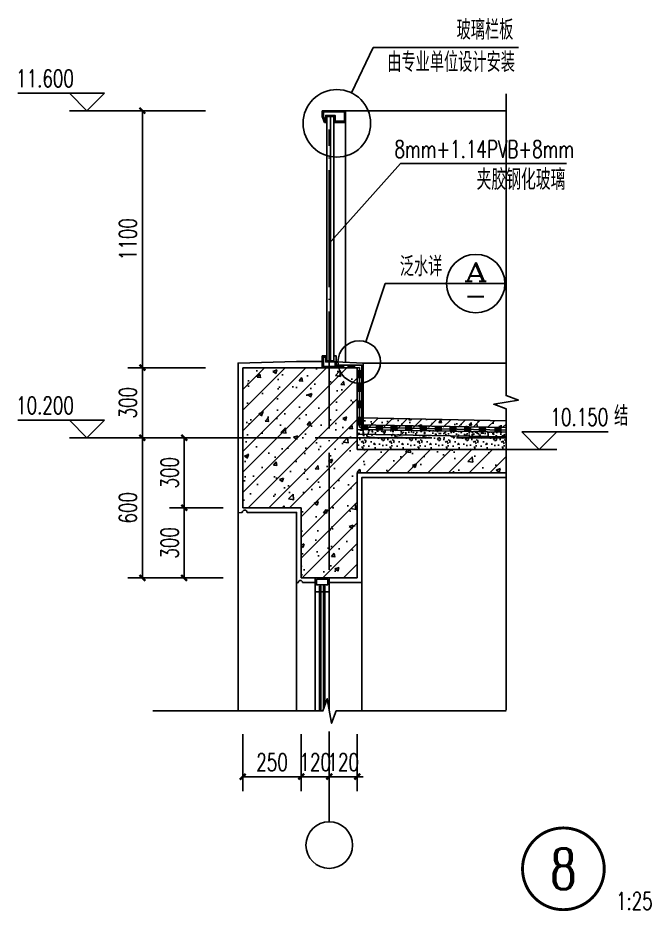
# Model space of a CAD drawing. Extents: x 79570 to 678837, y -1139230 to -612789.
# Drawn here: x 665416 to 668127, y -806195 to -802371 of the extents above; entities that cross this region are included whole.
import ezdxf
from ezdxf.enums import TextEntityAlignment as Align

# ---------------------------------------------------------------- set-up
doc = ezdxf.new("R2010")
doc.units = 0
doc.header["$LTSCALE"] = 1000
doc.header["$MEASUREMENT"] = 0
doc.linetypes.add('DOTE', pattern=[2.42, 2, -0.2, 0.02, -0.2])
for name, color, linetype in [('4', 4, 'Continuous'), ('A-DETL-OVLK-GRAY', 157, 'Continuous'), ('A-DETL-OVLK-THIN', 153, 'Continuous'), ('A-DETL-WIND', 134, 'Continuous'), ('A-DETL-WIND-SUPT', 4, 'Continuous'), ('A-剖-0.10mm.......SECT-L01', 156, 'Continuous'), ('A-剖-0.20mm.......SECT-L04', 42, 'Continuous'), ('A-剖-填充.........SECT-PATT', 156, 'Continuous'), ('A-立-线.18........ELEV-L.18', 153, 'Continuous'), ('A-通-结构剖线.....COMM-STRU-SECT', 20, 'Continuous'), ('A-通-轴线.........COMM-GRID', 27, 'DOTE'), ('A-通-门窗剖线.....COMM-GLAZ-SECT', 150, 'Continuous'), ('AXIS', 3, 'Continuous'), ('AXIS_TEXT', 7, 'Continuous'), ('DIM_ELEV', 3, 'Continuous'), ('DIM_IDEN', 210, 'Continuous'), ('DIM_SYMB', 3, 'Continuous'), ('PUB_DIM', 3, 'Continuous'), ('PUB_TEXT', 7, 'Continuous'), ('保温层', 146, 'Continuous'), ('防水层', 6, 'Continuous')]:
    doc.layers.add(name, color=color, linetype=linetype)
doc.styles.add('_ANNOTATION', font='simplex.shx', dxfattribs={"bigfont": 'gbcbig.shx'})
doc.styles.add('_TCH_DIM', font='SIMPLEX', dxfattribs={"bigfont": 'GBCBIG'})
doc.styles.add('_TCH_DIM_T3', font='SIMPLEX', dxfattribs={"width": 0.705882, "bigfont": 'GBCBIG'})
doc.styles.add('_TCH_LABEL', font='COMPLEX', dxfattribs={"bigfont": 'GBCBIG'})
doc.styles.add('COMPLEX', font='COMPLEX')
doc.dimstyles.new('_TCH_ARCH&&25', dxfattribs={"dimtxt": 74.375, "dimasz": 25, "dimexe": 62.5, "dimexo": 75, "dimgap": 25, "dimtad": 1, "dimdec": 0, "dimzin": 0, "dimdsep": 46, "dimtxsty": '_TCH_DIM_T3', "dimblk": 'ARCHTICK', "dimcen": 0.09, "dimclrt": 7, "dimazin": 2, "dimtfac": 1, "dimtdec": 0, "dimtix": 1, "dimtmove": 2, "dimatfit": 3, "dimfxl": 1, "dimtolj": 1, "dimtzin": 0, "dimarcsym": 0})

# ---------------------------------------------------------------- blocks, each defined once
blk = doc.blocks.new('A$C7B8302AA')
at = {"layer": 'A-通-门窗剖线.....COMM-GLAZ-SECT'}
for points in [[(-5.8, -58.3), (-5.8, 0), (-64.2, 0), (-64.2, -58.3), (-46.1, -58.3), (-46.1, -35), (-40.3, -35), (-40.3, -58.3), (-29.8, -58.3), (-29.8, -35), (-23.9, -35), (-23.9, -58.3)], [(-11.7, -29.2), (-11.7, -5.8), (-58.3, -5.8), (-58.3, -29.2), (-49, -29.2), (-49, -29.2), (-34.4, -29.2), (-34.4, -29.2), (-33.8, -29.2), (-33.8, -29.2), (-15.2, -29.2), (-15.2, -29.2)]]:
    blk.add_lwpolyline(points, close=True, dxfattribs=at)
blk = doc.blocks.new('_AXISO')
blk.add_circle((0, 0), 0.5)
at = {"layer": 'AXIS_TEXT', "style": 'COMPLEX', "width": 1.041667}
blk.add_attdef('A', text='', height=0.56, dxfattribs=at).set_placement((-0.25, -0.28), (0.25, -0.28), align=Align.FIT)
blk = doc.blocks.new('$LinePat$防水层1')
at = {"color": 0}
blk.add_solid([(150, 0), (450, 0), (150, -100), (450, -100)], dxfattribs=at)
at = {"layer": 'Defpoints'}
for p in [(0, 0), (600, 0)]:
    blk.add_point(p, dxfattribs=at)
blk = doc.blocks.new('_ArchTick')
at = {"color": 0, "linetype": 'ByBlock', "const_width": 0.4}
blk.add_lwpolyline([(-0.5, -0.5), (0.5, 0.5)], dxfattribs=at)
blk = doc.blocks.new('*D3620')
at = {"layer": 'Defpoints', "color": 0, "transparency": 16777216}
for p in [(619719.6, -849737.6), (619969.6, -849737.6), (619969.6, -849995)]:
    blk.add_point(p, dxfattribs=at)
at = {"layer": 'PUB_DIM', "color": 0, "lineweight": -2, "transparency": 16777216}
for p, q in [((619719.6, -849812.6), (619719.6, -850057.5)), ((619969.6, -849812.6), (619969.6, -850057.5)), ((619719.6, -849995), (619969.6, -849995))]:
    blk.add_line(p, q, dxfattribs=at)
at = {"layer": 'PUB_DIM', "color": 0, "lineweight": -2, "transparency": 16777216, "xscale": 25, "yscale": 25, "zscale": 25, "rotation": 180}
blk.add_blockref('_ArchTick', (619719.6, -849995), dxfattribs=at)
at = {"layer": 'PUB_DIM', "color": 0, "lineweight": -2, "transparency": 16777216, "xscale": 25, "yscale": 25, "zscale": 25}
blk.add_blockref('_ArchTick', (619969.6, -849995), dxfattribs=at)
at = {"layer": 'PUB_DIM', "color": 7, "transparency": 16777216, "insert": (619844.6, -849932.8), "char_height": 74.38, "attachment_point": 5, "style": '_TCH_DIM_T3'}
blk.add_mtext('\\A1;250', dxfattribs=at)
blk = doc.blocks.new('*D3621')
at = {"layer": 'Defpoints', "color": 0, "transparency": 16777216}
for p in [(619969.6, -849737.6), (620089.6, -849737.6), (620089.6, -849995)]:
    blk.add_point(p, dxfattribs=at)
at = {"layer": 'PUB_DIM', "color": 0, "lineweight": -2, "transparency": 16777216}
for p, q in [((619969.6, -849812.6), (619969.6, -850057.5)), ((620089.6, -849812.6), (620089.6, -850057.5)), ((619969.6, -849995), (619944.6, -849995)), ((619969.6, -849995), (620089.6, -849995)), ((620089.6, -849995), (620114.6, -849995))]:
    blk.add_line(p, q, dxfattribs=at)
at = {"layer": 'PUB_DIM', "color": 0, "lineweight": -2, "transparency": 16777216, "xscale": 25, "yscale": 25, "zscale": 25}
blk.add_blockref('_ArchTick', (619969.6, -849995), dxfattribs=at)
at = {"layer": 'PUB_DIM', "color": 0, "lineweight": -2, "transparency": 16777216, "xscale": 25, "yscale": 25, "zscale": 25, "rotation": 180}
blk.add_blockref('_ArchTick', (620089.6, -849995), dxfattribs=at)
at = {"layer": 'PUB_DIM', "color": 7, "transparency": 16777216, "insert": (620029.6, -849932.8), "char_height": 74.38, "attachment_point": 5, "style": '_TCH_DIM_T3'}
blk.add_mtext('\\A1;120', dxfattribs=at)
blk = doc.blocks.new('*D3622')
at = {"layer": 'Defpoints', "color": 0, "transparency": 16777216}
for p in [(620089.6, -849737.6), (620209.6, -849737.6), (620209.6, -849995)]:
    blk.add_point(p, dxfattribs=at)
at = {"layer": 'PUB_DIM', "color": 0, "lineweight": -2, "transparency": 16777216}
for p, q in [((620089.6, -849812.6), (620089.6, -850057.5)), ((620209.6, -849812.6), (620209.6, -850057.5)), ((620089.6, -849995), (620064.6, -849995)), ((620089.6, -849995), (620209.6, -849995)), ((620209.6, -849995), (620234.6, -849995))]:
    blk.add_line(p, q, dxfattribs=at)
at = {"layer": 'PUB_DIM', "color": 0, "lineweight": -2, "transparency": 16777216, "xscale": 25, "yscale": 25, "zscale": 25}
blk.add_blockref('_ArchTick', (620089.6, -849995), dxfattribs=at)
at = {"layer": 'PUB_DIM', "color": 0, "lineweight": -2, "transparency": 16777216, "xscale": 25, "yscale": 25, "zscale": 25, "rotation": 180}
blk.add_blockref('_ArchTick', (620209.6, -849995), dxfattribs=at)
at = {"layer": 'PUB_DIM', "color": 7, "transparency": 16777216, "insert": (620149.6, -849932.8), "char_height": 74.38, "attachment_point": 5, "style": '_TCH_DIM_T3'}
blk.add_mtext('\\A1;120', dxfattribs=at)
blk = doc.blocks.new('*D3623')
at = {"layer": 'Defpoints', "color": 0, "transparency": 16777216}
for p in [(619468.5, -848544), (619710.1, -848544), (619710.1, -848844)]:
    blk.add_point(p, dxfattribs=at)
at = {"layer": 'PUB_DIM', "color": 0, "lineweight": -2, "transparency": 16777216}
for p, q in [((619635.1, -848544), (619406, -848544)), ((619468.5, -848844), (619468.5, -848544)), ((619635.1, -848844), (619406, -848844))]:
    blk.add_line(p, q, dxfattribs=at)
at = {"layer": 'PUB_DIM', "color": 0, "lineweight": -2, "transparency": 16777216, "xscale": 25, "yscale": 25, "zscale": 25}
for p, rotation in [((619468.5, -848544), 90), ((619468.5, -848844), 270)]:
    blk.add_blockref('_ArchTick', p, dxfattribs=dict(at, rotation=rotation))
at = {"layer": 'PUB_DIM', "color": 7, "transparency": 16777216, "insert": (619406.3, -848694), "char_height": 74.38, "attachment_point": 5, "rotation": 90, "style": '_TCH_DIM_T3'}
blk.add_mtext('\\A1;300', dxfattribs=at)
blk = doc.blocks.new('*D3624')
at = {"layer": 'Defpoints', "color": 0, "transparency": 16777216}
for p in [(619468.5, -848844), (619710.1, -848844), (619710.1, -849144)]:
    blk.add_point(p, dxfattribs=at)
at = {"layer": 'PUB_DIM', "color": 0, "lineweight": -2, "transparency": 16777216}
for p, q in [((619635.1, -848844), (619406, -848844)), ((619468.5, -849144), (619468.5, -848844)), ((619635.1, -849144), (619406, -849144))]:
    blk.add_line(p, q, dxfattribs=at)
at = {"layer": 'PUB_DIM', "color": 0, "lineweight": -2, "transparency": 16777216, "xscale": 25, "yscale": 25, "zscale": 25}
for p, rotation in [((619468.5, -848844), 90), ((619468.5, -849144), 270)]:
    blk.add_blockref('_ArchTick', p, dxfattribs=dict(at, rotation=rotation))
at = {"layer": 'PUB_DIM', "color": 7, "transparency": 16777216, "insert": (619406.3, -848994), "char_height": 74.38, "attachment_point": 5, "rotation": 90, "style": '_TCH_DIM_T3'}
blk.add_mtext('\\A1;300', dxfattribs=at)
blk = doc.blocks.new('*D3625')
at = {"layer": 'Defpoints', "color": 0, "transparency": 16777216}
for p in [(619289.6, -848544), (619635.1, -848544), (619635.1, -849144)]:
    blk.add_point(p, dxfattribs=at)
at = {"layer": 'PUB_DIM', "color": 0, "lineweight": -2, "transparency": 16777216}
for p, q in [((619560.1, -848544), (619227.1, -848544)), ((619289.6, -849144), (619289.6, -848544)), ((619560.1, -849144), (619227.1, -849144))]:
    blk.add_line(p, q, dxfattribs=at)
at = {"layer": 'PUB_DIM', "color": 0, "lineweight": -2, "transparency": 16777216, "xscale": 25, "yscale": 25, "zscale": 25}
for p, rotation in [((619289.6, -848544), 90), ((619289.6, -849144), 270)]:
    blk.add_blockref('_ArchTick', p, dxfattribs=dict(at, rotation=rotation))
at = {"layer": 'PUB_DIM', "color": 7, "transparency": 16777216, "insert": (619227.4, -848844), "char_height": 74.38, "attachment_point": 5, "rotation": 90, "style": '_TCH_DIM_T3'}
blk.add_mtext('\\A1;600', dxfattribs=at)
blk = doc.blocks.new('*D3626')
at = {"layer": 'Defpoints', "color": 0, "transparency": 16777216}
for p in [(619289.6, -848244), (619635.1, -848244), (619635.1, -848544)]:
    blk.add_point(p, dxfattribs=at)
at = {"layer": 'PUB_DIM', "color": 0, "lineweight": -2, "transparency": 16777216}
for p, q in [((619560.1, -848244), (619227.1, -848244)), ((619289.6, -848544), (619289.6, -848244)), ((619560.1, -848544), (619227.1, -848544))]:
    blk.add_line(p, q, dxfattribs=at)
at = {"layer": 'PUB_DIM', "color": 0, "lineweight": -2, "transparency": 16777216, "xscale": 25, "yscale": 25, "zscale": 25}
for p, rotation in [((619289.6, -848244), 90), ((619289.6, -848544), 270)]:
    blk.add_blockref('_ArchTick', p, dxfattribs=dict(at, rotation=rotation))
at = {"layer": 'PUB_DIM', "color": 7, "transparency": 16777216, "insert": (619227.4, -848394), "char_height": 74.38, "attachment_point": 5, "rotation": 90, "style": '_TCH_DIM_T3'}
blk.add_mtext('\\A1;300', dxfattribs=at)
blk = doc.blocks.new('*D3627')
at = {"layer": 'Defpoints', "color": 0, "transparency": 16777216}
for p in [(619289.6, -847144), (619635.1, -847144), (619635.1, -848244)]:
    blk.add_point(p, dxfattribs=at)
at = {"layer": 'PUB_DIM', "color": 0, "lineweight": -2, "transparency": 16777216}
for p, q in [((619560.1, -847144), (619227.1, -847144)), ((619289.6, -848244), (619289.6, -847144)), ((619560.1, -848244), (619227.1, -848244))]:
    blk.add_line(p, q, dxfattribs=at)
at = {"layer": 'PUB_DIM', "color": 0, "lineweight": -2, "transparency": 16777216, "xscale": 25, "yscale": 25, "zscale": 25}
for p, rotation in [((619289.6, -847144), 90), ((619289.6, -848244), 270)]:
    blk.add_blockref('_ArchTick', p, dxfattribs=dict(at, rotation=rotation))
at = {"layer": 'PUB_DIM', "color": 7, "transparency": 16777216, "insert": (619227.4, -847694), "char_height": 74.38, "attachment_point": 5, "rotation": 90, "style": '_TCH_DIM_T3'}
blk.add_mtext('\\A1;1100', dxfattribs=at)
blk = doc.blocks.new('jie8')
at = {"layer": 'A-剖-0.10mm.......SECT-L01'}
h = blk.add_hatch(dxfattribs=at)
h.set_pattern_fill('AR-CONC', color=256, scale=25)
h.set_pattern_definition([(50, (245272.55, -698888.732), (45.5461672, -3.9847714), [4.7625, -52.3875]), (355, (245272.55, -698888.73), (-8.8107065, 47.7641607), [3.81, -41.91]), (100.451, (245276.347, -698889.064), (36.7356254, 43.779172), [4.0475, -44.5225]), (46.1842, (245272.55, -698876.03), (67.76976, -10.510582), [7.14375, -78.58125]), (96.6356, (245278.2, -698876.91), (59.351059, 61.856389), [6.07125, -66.78375]), (351.184, (245272.55, -698876.03), (59.351151, 61.85628), [5.715, -62.865]), (21, (245278.9, -698879.207), (37.90372, -25.5663796), [4.7625, -52.3875]), (326, (245278.9, -698879.207), (15.450507, 46.0469915), [3.81, -41.91]), (71.4514, (245282.06, -698881.338), (53.3541227, 20.4807144), [4.0475, -44.5225]), (37.5, (245272.551, -698888.732), (0.7721508, 21.1387597), [0, -41.402, 0, -42.545, 0, -42.06875]), (7.5, (245272.55, -698888.732), (16.7049156, 25.0451437), [0, -24.257, 0, -40.4495, 0, -16.03375]), (327.5, (245258.39, -698888.732), (33.8976488, -1.432186), [0, -15.875, 0, -49.53, 0, -65.7225]), (317.5, (245252.04, -698888.732), (37.0322953, 6.3566228), [0, -20.6375, 0, -32.893, 0, -46.6725])])
h.paths.add_polyline_path([(620209.1, -848528.6), (620209.1, -848508.6), (620843.8, -848519.4), (620846.9, -848539.4)])
at = {"layer": 'A-剖-填充.........SECT-PATT'}
h = blk.add_hatch(dxfattribs=at)
h.set_pattern_fill('钢筋混凝土', color=256, scale=25)
h.set_pattern_definition([(45, (0, 0), (-44.194174, 44.194174), []), (50, (0, 0), (179.315046, -15.688034), [18.75, -206.25]), (355, (0, 0), (-34.687833, 188.048033), [15, -165]), (100.4514, (14.94, -1.3), (144.627345, 172.359886), [15.935047, -175.285528]), (46.1842, (0, 50), (266.81026, -41.379754), [28.125, -309.375]), (96.6356, (22.23, 46.55), (233.665676, 243.52947), [23.90257, -262.92825]), (351.1842, (0, 50), (233.665486, 243.52965), [22.5, -247.5]), (21, (25, 37.5), (149.226763, -100.654723), [18.75, -206.25]), (326, (25, 37.5), (60.828833, 181.28751), [15, -165]), (71.4514, (37.44, 29.11), (210.055657, 80.632624), [15.935047, -175.285528]), (37.5, (0, 0), (3.039964, 83.2234635), [0, -163, 0, -167.5, 0, -165.625]), (7.5, (0, 0), (65.767384, 98.602928), [0, -95.5, 0, -159.25, 0, -63.125]), (327.5, (-55.75, 0), (133.455609, -5.638718), [0, -62.5, 0, -195, 0, -258.75]), (317.5, (-80.75, 0), (145.796542, 25.026246), [0, -81.25, 0, -129.5, 0, -183.75])])
h.paths.add_polyline_path([(620089.6, -848244), (619719.6, -848244), (619719.6, -848844), (619969.6, -848844), (619969.6, -849144), (620089.6, -849144)])
h.paths.add_polyline_path([(620846.9, -848694), (620846.9, -848594), (620209.6, -848594), (620209.6, -848243.7), (620089.6, -848243.7), (620089.6, -849144), (620209.6, -849144), (620209.6, -848694)])
h = blk.add_hatch(dxfattribs=at)
h.set_pattern_fill('钢筋混凝土', color=256, scale=15, style=0)
h.set_pattern_definition([(45, (1352173.493, -552318.67), (-31.8198052, 31.8198052), []), (50, (1352173.49, -552318.67), (129.106832, -11.295384), [13.5, -148.5]), (355, (1352173.49, -552318.67), (-24.975239, 135.394584), [10.8, -118.8]), (100.4514, (1352184.25, -552319.61), (104.131688, 124.099117), [11.473234, -126.20558]), (46.1842, (1352173.5, -552282.67), (192.103383, -29.793417), [20.25, -222.75]), (96.6356, (1352189.5, -552285.15), (168.239283, 175.341216), [17.20985, -189.30834]), (351.1842, (1352173.5, -552282.67), (168.23915, 175.34135), [16.2, -178.2]), (21, (1352191.49, -552291.67), (107.443269, -72.4714), [13.5, -148.5]), (326, (1352191.49, -552291.67), (43.79676, 130.527007), [10.8, -118.8]), (71.4514, (1352200.45, -552297.71), (151.240072, 58.05549), [11.473234, -126.20558]), (37.5, (1352173.493, -552318.67), (2.188774, 59.9208937), [0, -117.36, 0, -120.6, 0, -119.25]), (7.5, (1352173.49, -552318.67), (47.352517, 70.994108), [0, -68.76, 0, -114.66, 0, -45.45]), (327.5, (1352133.353, -552318.67), (96.0880385, -4.059877), [0, -45, 0, -140.4, 0, -186.3]), (317.5, (1352115.35, -552318.67), (104.9735105, 18.018897), [0, -58.5, 0, -93.24, 0, -132.3])])
h.paths.add_polyline_path([(620846.9, -848471.1), (620846.9, -848499), (620425.3, -848499.6), (620425.3, -848515.4), (620209.1, -848508.8), (620209.1, -848458.9)])
at = {"layer": '保温层'}
h = blk.add_hatch(dxfattribs=at)
h.set_pattern_fill('加气混凝土', color=256, scale=10)
h.set_pattern_definition([(0, (245308.55, -698945.34), (60, 120), [0, -120]), (0, (245238.35, -698961.54), (60, 120), [0, -120]), (0, (245277.35, -698962.74), (60, 120), [0, -120]), (0, (245319.95, -698927.34), (60, 120), [0, -120]), (0, (245270.15, -698968.74), (60, 120), [0, -120]), (0, (245331.95, -698851.74), (60, 120), [0, -120]), (0, (245295.35, -698861.34), (60, 120), [0, -120]), (0, (245314.55, -698876.34), (60, 120), [0, -120]), (0, (245216.75, -698878.74), (60, 120), [0, -120]), (0, (245275.55, -698884.14), (60, 120), [0, -120]), (0, (245252.75, -698914.74), (60, 120), [0, -120]), (0, (245253.95, -698959.74), (60, 120), [0, -120]), (0, (245298.95, -698964.54), (60, 120), [0, -120]), (0, (245331.95, -698911.74), (60, 120), [0, -120]), (0, (245219.75, -698930.34), (60, 120), [0, -120]), (0, (245229.95, -698909.94), (60, 120), [0, -120]), (0, (245276.75, -698918.34), (60, 120), [0, -120]), (0, (245259.95, -698935.74), (60, 120), [0, -120]), (0, (245250.35, -698896.14), (60, 120), [0, -120]), (0, (245265.35, -698851.14), (60, 120), [0, -120]), (0, (245224.55, -698955.54), (60, 120), [0, -120]), (0, (245290.55, -698875.74), (60, 120), [0, -120]), (0, (245234.75, -698873.94), (60, 120), [0, -120]), (0, (245225.15, -698858.34), (60, 120), [0, -120]), (130.601294, (245324.58, -698889.313), (-299.99999669, 360.00000157), [5.26831, -2207.4222]), (18.434949, (245316.008, -698887.027), (299.9999989, 119.9999991), [5.421048, -753.52558]), (90, (245316.01, -698892.17), (60, 120), [5.142857, -234.85713]), (161.565051, (245321.151, -698893.884), (-300.0000015, 119.99999105), [5.421048, -753.52558]), (53.130102, (245321.151, -698893.884), (60.0000001, 120), [5.714286, -594.2857]), (135, (245325.723, -698955.027), (-60.0000073, 119.999992), [4.848732, -334.56252]), (45, (245318.866, -698955.027), (59.9999996, 119.9999995), [4.848732, -334.56252]), (135, (245322.294, -698958.456), (-60.0000073, 119.999992), [4.848732, -334.56252]), (45, (245322.294, -698958.456), (59.9999996, 119.9999995), [4.848732, -334.56252]), (116.56505, (245268.01, -698874.46), (-1e-05, 239.999993), [6.388765, -127.7753]), (180, (245265.15, -698868.74), (-60, 120), [6.857143, -113.14285]), (63.43495, (245255.44, -698874.46), (5e-07, 240), [6.388765, -127.7753]), (116.56505, (245258.29, -698880.17), (-1e-05, 239.999993), [6.388765, -127.7753]), (0, (245258.3, -698880.17), (60, 120), [6.857143, -113.14285]), (63.43495, (245265.15, -698880.17), (5e-07, 240), [6.388765, -127.7753]), (107.102728, (245313.1513, -698915.027), (-179.99999312, 600.00000097), [7.77227, -3256.5805]), (143.972626, (245310.866, -698907.599), (-1139.99998555, 839.99999905), [7.77227, -1624.404]), (180, (245304.58, -698903.03), (-60, 120), [7.42857, -112.57142]), (36.0273733, (245290.866, -698907.599), (1139.99999158, 839.99999094), [7.77227, -1624.404]), (71.565051, (245288.58, -698914.456), (180.0000009, 599.999999), [7.228063, -751.71856]), (107.102728, (245290.8656, -698921.8843), (-179.99999312, 600.00000097), [7.77227, -3256.5805]), (143.972626, (245297.151, -698926.456), (-1139.99998555, 839.99999905), [7.77227, -1624.404]), (0, (245297.15, -698926.46), (60, 120), [7.42857, -112.57142]), (36.0273733, (245304.58, -698926.456), (1139.99999158, 839.99999094), [7.77227, -1624.404]), (71.565051, (245310.866, -698921.884), (180.0000009, 599.999999), [7.228063, -751.71856]), (150.255118, (245314.294, -698859.027), (-180.0000004, 119.9999985), [4.607004, -962.86392]), (90, (245310.294, -698861.31), (60, 120), [4.57143, -235.42855]), (29.7448813, (245310.294, -698861.313), (180.0000001, 119.99999944), [4.607004, -962.86392]), (116.56505, (245286.29, -698944.17), (-1e-05, 239.999993), [6.388765, -127.7753]), (168.690067, (245283.437, -698938.456), (-540.0000004, 119.999997), [5.82745, -1217.9371]), (41.1859251, (245273.1513, -698941.313), (1499.99999091, 1319.99998846), [6.07437, -2545.1604]), (90, (245273.15, -698947.03), (60, 120), [5.714286, -234.2857]), (138.814074, (245277.723, -698951.027), (-1499.99997334, 1320.00000841), [6.07437, -2545.1604]), (16.6992442, (245277.723, -698951.027), (1979.9999851, 599.999993716), [5.96589, -2499.7075]), (60.9453959, (245283.437, -698949.313), (59.99999984, 119.99999894), [5.883217, -2465.0679]), (109.983106, (245236.0085, -698893.8843), (-300.00000113, 839.99999778), [6.6884, -2802.4395]), (155.556045, (245233.723, -698887.5986), (-780.000002973, 359.99999252), [6.904597, -2893.0263]), (24.4439547, (245221.1513, -698887.5986), (780.00000039, 359.99999827), [6.904597, -2893.0263]), (70.0168934, (245218.8656, -698893.8843), (300.000000904, 839.999997916), [6.6884, -2802.4395]), (109.983106, (245221.1513, -698900.17), (-300.00000113, 839.99999778), [6.6884, -2802.4395]), (160.016893, (245227.437, -698902.456), (-300.00000018, 119.99999453), [6.6884, -1397.8755]), (19.9831065, (245227.437, -698902.456), (299.99999835, 119.9999998), [6.6884, -1397.8755]), (70.0168934, (245233.723, -698900.17), (300.000000904, 839.999997916), [6.6884, -2802.4395]), (122.005383, (245280.58, -698904.741), (-60.00000805, 119.99999387), [5.390846, -1126.6868]), (18.434949, (245272.58, -698901.884), (299.9999989, 119.9999991), [5.421048, -753.52558]), (90, (245272.58, -698907.03), (60, 120), [5.142857, -234.85713]), (161.565051, (245277.723, -698908.741), (-300.0000015, 119.99999105), [5.421048, -753.52558]), (54.4623222, (245277.723, -698908.7414), (419.99999939, 599.9999991), [4.915614, -2059.6423]), (116.56505, (245245.72, -698933.88), (-1e-05, 239.999993), [6.388765, -127.7753]), (180, (245242.87, -698928.17), (-60, 120), [6.285714, -113.71428]), (59.0362434, (245233.151, -698933.884), (60.0000002, 119.99999942), [6.663946, -1392.7644]), (120.963756, (245236.58, -698939.599), (-60.0000082, 119.9999945), [6.663946, -1392.7644]), (0, (245236.58, -698939.6), (60, 120), [6.285714, -113.71428]), (63.43495, (245242.87, -698939.6), (5e-07, 240), [6.388765, -127.7753])])
h.paths.add_polyline_path([(620846.9, -848539.4), (620846.9, -848594), (620209.1, -848594), (620209.1, -848528.6)])
at = {"layer": '4'}
for p, q in [((620846.9, -848471.1), (620229.6, -848458.9)), ((620846.9, -848519.4), (620209.1, -848508.6)), ((620846.9, -848539.4), (620209.1, -848528.6))]:
    blk.add_line(p, q, dxfattribs=at)
at = {"layer": 'A-DETL-OVLK-GRAY'}
for points in [[(620064.6, -847149), (620064.6, -847168.1), (620073, -847189), (620074.6, -847189), (620074.6, -847164), (620114.6, -847164), (620114.6, -847189), (620154.6, -847189), (620154.6, -847149)], [(620074.6, -848199), (620074.6, -848219), (620114.6, -848219), (620114.6, -848239), (620064.6, -848239), (620064.6, -848199)]]:
    blk.add_lwpolyline(points, close=True, dxfattribs=at)
at = {"layer": 'A-DETL-OVLK-THIN'}
for p, q in [((620159.6, -847144), (620846.9, -847144)), ((620159.6, -847194), (620159.6, -848220.7)), ((620234.6, -848224), (620846.9, -848224))]:
    blk.add_line(p, q, dxfattribs=at)
at = {"layer": 'A-DETL-WIND'}
for points in [[(620079.6, -847169), (620079.6, -848214)], [(620094.6, -847169), (620094.6, -848214)], [(620109.6, -847169), (620109.6, -848214)]]:
    blk.add_lwpolyline(points, dxfattribs=at)
at = {"layer": 'A-DETL-WIND-SUPT'}
for points in [[(620059.6, -847144), (620059.6, -847169), (620069.6, -847194), (620079.6, -847194), (620079.6, -847169), (620109.6, -847169), (620109.6, -847194), (620159.6, -847194), (620159.6, -847144)], [(620079.6, -848194), (620079.6, -848214), (620109.6, -848214), (620109.6, -848194), (620119.6, -848194), (620119.6, -848244), (620059.6, -848244), (620059.6, -848194)]]:
    blk.add_lwpolyline(points, close=True, dxfattribs=at)
at = {"layer": 'A-剖-0.20mm.......SECT-L04'}
for p, q in [((620229.6, -848508.7), (620229.6, -848309.6)), ((620825.8, -848594), (620229.6, -848594))]:
    blk.add_line(p, q, dxfattribs=at)
for points in [[(620059.6, -848217), (619949.4, -848217), (619949.6, -848216.9), (619699.6, -848224), (619699.6, -848866), (619717.5, -848864)], [(620234.6, -848534), (620234.6, -848224), (620119.6, -848218.9)], [(620089.6, -849164), (620229.6, -849164), (620229.6, -848714), (620846.9, -848714)], [(619737.8, -848864), (619949.6, -848864), (619949.6, -849166.1), (619957.2, -849164)], [(619975.6, -849164), (620029.6, -849164)]]:
    blk.add_lwpolyline(points, dxfattribs=at)
for centre, radius in [((619727.7, -848864), 10.2), ((619966.4, -849164), 9.22)]:
    blk.add_arc(centre, radius, 0, 180, dxfattribs=at)
at = {"layer": 'A-立-线.18........ELEV-L.18'}
for p, q in [((619699.6, -848866), (619699.6, -849713.8)), ((619949.6, -849713.8), (619949.6, -849166.1)), ((620229.6, -849713.8), (620229.6, -849164))]:
    blk.add_line(p, q, dxfattribs=at)
at = {"layer": 'A-通-结构剖线.....COMM-STRU-SECT'}
for p, q in [((619719.6, -848844), (619719.6, -848244)), ((619719.6, -848244), (619969.6, -848244)), ((619969.6, -848244), (620209.6, -848244)), ((619969.6, -848244), (620209.6, -848244)), ((620119.6, -848244), (620059.6, -848244)), ((620209.6, -848594), (620209.6, -848244)), ((620209.6, -848581), (620209.6, -848244)), ((620209.6, -848507), (620209.6, -848244)), ((620209.6, -848594), (620860.3, -848594)), ((620209.6, -848594), (620846.9, -848594)), ((620209.6, -848694), (620209.6, -849144)), ((620209.6, -848694), (620846.9, -848694)), ((619719.6, -848844), (619969.6, -848844)), ((619969.6, -849144), (619969.6, -848844)), ((619969.6, -849144), (620209.6, -849144))]:
    blk.add_line(p, q, dxfattribs=at)
at = {"layer": 'A-通-轴线.........COMM-GRID', "linetype": 'DOTE', "ltscale": 0.25}
for p, q in [((620089.6, -849713.8), (620089.6, -847225)), ((619424.4, -848544), (620846.9, -848544))]:
    blk.add_line(p, q, dxfattribs=at)
at = {"layer": 'A-通-门窗剖线.....COMM-GLAZ-SECT'}
for points in [[(620029.6, -849713.8), (620029.6, -849204)], [(620048.2, -849713.8), (620048.2, -849204)], [(620054.2, -849713.8), (620054.2, -849204)], [(620065, -849707.2), (620065, -849204)], [(620071, -849690.3), (620071, -849204)], [(620089.6, -849708.2), (620089.6, -849204)]]:
    blk.add_lwpolyline(points, dxfattribs=at)
at = {"layer": 'AXIS'}
blk.add_line((620089.6, -849802.1), (620089.6, -850187.9), dxfattribs=at)
blk.add_line((620089.6, -849802.1), (620089.6, -850187.9), dxfattribs=at)
at = {"layer": 'DIM_ELEV'}
for p, q in [((619127.1, -847069), (618756.3, -847069)), ((619052.1, -847144), (618977.1, -847069)), ((619052.1, -847144), (619127.1, -847069)), ((619227.1, -847144), (618977.1, -847144)), ((619127.1, -848469), (618756.3, -848469)), ((619052.1, -848544), (618977.1, -848469)), ((619052.1, -848544), (619127.1, -848469)), ((619227.1, -848544), (618977.1, -848544)), ((620988.7, -848594), (620913.7, -848519)), ((620913.7, -848519), (621284.4, -848519)), ((620988.7, -848594), (621063.7, -848519)), ((620813.7, -848594), (621063.7, -848594))]:
    blk.add_line(p, q, dxfattribs=at)
at = {"layer": 'DIM_IDEN'}
for p, q in [((620184.7, -847067.5), (620277.7, -846872.7)), ((620277.7, -846872.7), (620900.4, -846872.7)), ((620246.8, -848133), (620328.6, -847883.9)), ((620328.6, -847883.9), (620592, -847883.9)), ((620842, -847883.9), (620592, -847883.9))]:
    blk.add_line(p, q, dxfattribs=at)
for centre, radius in [((620122.3, -847198.1), 144.7), ((620717, -847883.9), 125), ((620218.3, -848219.7), 91.2)]:
    blk.add_circle(centre, radius, dxfattribs=at)
at = {"layer": 'DIM_SYMB'}
for points in [[(620846.9, -847072), (620846.9, -848363.3), (620899.4, -848382.4), (620794.4, -848400.9), (620846.9, -848419.5), (620846.9, -849710.8)], [(620846.9, -849713.8), (620118.9, -849713.8), (620099.8, -849766.3), (620081.3, -849661.3), (620062.7, -849713.8), (619334.7, -849713.8)]]:
    blk.add_lwpolyline(points, dxfattribs=at)
at = {"layer": 'DIM_SYMB', "const_width": 12.5}
blk.add_lwpolyline([(621267.3, -850389.4, 1), (620917.3, -850389.4, 1)], format="xyb", close=True, dxfattribs=at)
at = {"layer": 'PUB_DIM'}
for p, q in [((620098, -847701.7), (620394.5, -847370.4)), ((620394.5, -847370.4), (621105.4, -847370.4))]:
    blk.add_line(p, q, dxfattribs=at)
at = {"layer": '防水层'}
blk.add_line((620209.6, -848244), (620219.6, -848243.8), dxfattribs=at)
for points in [[(620119.6, -848233.3), (620229.6, -848233.3), (620229.6, -848495.9)], [(620219.6, -848498.5), (620219.6, -848243.8)], [(620846.9, -848500.5), (620209.1, -848488.3)], [(620219.6, -848498.5), (620846.9, -848510.9)]]:
    blk.add_lwpolyline(points, dxfattribs=at)
at = {"layer": 'A-通-门窗剖线.....COMM-GLAZ-SECT', "xscale": 1.028571428591385, "yscale": 1.028571428591385, "zscale": 1.028571428591385}
blk.add_blockref('A$C7B8302AA', (620095.6, -849144), dxfattribs=at)
at = {"layer": 'AXIS', "xscale": 200, "yscale": 200, "zscale": 200}
blk.add_blockref('_AXISO', (620089.6, -850287.9), dxfattribs=at)
at = {"layer": '防水层', "zscale": 0.1}
for p, xscale, yscale, rotation in [((620172.3, -848243.7), 0.1168634526547976, 0.1000000000058208, 180), ((620219.5, -848243.7), 0.1168634526547976, 0.1000000000058208, 180), ((620209.6, -848306.7), 0.1168634526547976, 0.1000000000058208, 90), ((620219.6, -848306.7), 0.1168634526547976, 0.1000000000058208, 90), ((620209.6, -848365.6), 0.1168634526547976, 0.1000000000058208, 90), ((620219.6, -848365.6), 0.1168634526547976, 0.1000000000058208, 90), ((620209.6, -848435.7), 0.1168634526547976, 0.1000000000058208, 90), ((620219.6, -848435.7), 0.1168634526547976, 0.1000000000058208, 90), ((620209.6, -848505.9), 0.1168634526547976, 0.1000000000058208, 90), ((620219.6, -848505.9), 0.1168634526547976, 0.1000000000058208, 90), ((620208.9, -848508.3), -0.1052519503031878, 0.1000000000058207, 178.8733180334854), ((620209.1, -848498.3), -0.1052519503031878, 0.1000000000058207, 178.8733180334854), ((620272, -848509.6), -0.1052519503031878, 0.1000000000058207, 178.8733180334854), ((620272.2, -848499.6), -0.1052519503031878, 0.1000000000058207, 178.8733180334854), ((620335.2, -848510.8), -0.1052519503031878, 0.1000000000058207, 178.8733180334854), ((620335.4, -848500.8), -0.1052519503031878, 0.1000000000058207, 178.8733180334854), ((620398.3, -848512), -0.1052519503031878, 0.1000000000058207, 178.8733180334854), ((620398.5, -848502), -0.1052519503031878, 0.1000000000058207, 178.8733180334854), ((620461.5, -848513.3), -0.1052519503031878, 0.1000000000058207, 178.8733180334854), ((620461.7, -848503.3), -0.1052519503031878, 0.1000000000058207, 178.8733180334854), ((620524.6, -848514.5), -0.1052519503031878, 0.1000000000058207, 178.8733180334854), ((620524.8, -848504.5), -0.1052519503031878, 0.1000000000058207, 178.8733180334854), ((620587.7, -848515.8), -0.1052519503031878, 0.1000000000058207, 178.8733180334854), ((620587.9, -848505.8), -0.1052519503031878, 0.1000000000058207, 178.8733180334854), ((620651.1, -848507), -0.1052519503031878, 0.1000000000058207, 178.8733180334854), ((620714.2, -848508.3), -0.1052519503031878, 0.1000000000058207, 178.8733180334854), ((620780.9, -848508.2), -0.1052519503031878, 0.1000000000058207, 178.8733180334854), ((620650.9, -848517), -0.1052519503031878, 0.1000000000058207, 178.8733180334854), ((620714, -848518.2), -0.1052519503031878, 0.1000000000058207, 178.8733180334854), ((620780.7, -848518.2), -0.1052519503031878, 0.1000000000058207, 178.8733180334854)]:
    blk.add_blockref('$LinePat$防水层1', p, dxfattribs=dict(at, xscale=xscale, yscale=yscale, rotation=rotation))
at = {"layer": 'DIM_IDEN', "color": 7, "style": '_TCH_DIM'}
for s, p in [('玻璃栏板', (620635, -846839.9)), ('由专业单位设计安装', (620338, -846978.1))]:
    blk.add_text(s, height=84.4, dxfattribs=at).set_placement(p)
at = {"layer": 'PUB_DIM', "color": 7, "style": '_ANNOTATION', "width": 0.705882}
blk.add_text('8mm+1.14PVB+8mm', height=74.375, dxfattribs=at).set_placement((620368.8, -847345.4))
at = {"layer": 'PUB_DIM', "color": 7, "style": '_ANNOTATION'}
blk.add_text('夹胶钢化玻璃', height=88.15, dxfattribs=at).set_placement((620720.4, -847482.9))
at = {"layer": 'PUB_TEXT', "style": '_TCH_DIM', "width": 0.705882}
for s, p in [('11.600', (618748.8, -847042.8)), ('10.200', (618748.8, -848442.8)), ('10.150', (621036.9, -848492.8)), ('1:25', (621317.3, -850564.4))]:
    blk.add_text(s, height=74.38, dxfattribs=at).set_placement(p)
at = {"layer": 'PUB_TEXT', "style": '_TCH_DIM'}
for s, p in [('泛水详', (620391.7, -847853)), ('结', (621309.4, -848492.8))]:
    blk.add_text(s, height=84.4, dxfattribs=at).set_placement(p)
at = {"layer": 'PUB_TEXT', "style": '_TCH_LABEL', "width": 1.458333}
for s, p, p2 in [('A', (620666.7, -847873.9), (620767.3, -847873.9)), ('-', (620666.7, -847974.5), (620767.3, -847974.5))]:
    blk.add_text(s, height=80.5, dxfattribs=at).set_placement(p, p2, align=Align.FIT)
at = {"layer": 'PUB_TEXT', "style": '_TCH_LABEL'}
blk.add_text('8', height=174.7, dxfattribs=at).set_placement((621034.1, -850476.7), (621150.6, -850476.7), align=Align.FIT)
at = {"layer": 'PUB_DIM'}
for p1, p2, distance, picture, middle in [((619635.1, -848244), (619635.1, -847144), 345.6, '*D3627', (619227.4, -847694)), ((619635.1, -848544), (619635.1, -848244), 345.6, '*D3626', (619227.4, -848394)), ((619635.1, -849144), (619635.1, -848544), 345.6, '*D3625', (619227.4, -848844)), ((619710.1, -848844), (619710.1, -848544), 241.6, '*D3623', (619406.3, -848694)), ((619710.1, -849144), (619710.1, -848844), 241.6, '*D3624', (619406.3, -848994)), ((619719.6, -849737.6), (619969.6, -849737.6), -257.4, '*D3620', (619844.6, -849932.8)), ((619969.6, -849737.6), (620089.6, -849737.6), -257.4, '*D3621', (620029.6, -849932.8)), ((620089.6, -849737.6), (620209.6, -849737.6), -257.4, '*D3622', (620149.6, -849932.8))]:
    dim = blk.add_aligned_dim(p1=p1, p2=p2, distance=distance, dimstyle='_TCH_ARCH&&25', dxfattribs=at)
    dim.commit()
    dim.dimension.update_dxf_attribs({"geometry": picture, "text_midpoint": middle})

msp = doc.modelspace()

# ---------------------------------------------------------------- block references
at = {"layer": '4'}
msp.add_blockref('jie8', (46659.3, 44375.8), dxfattribs=at)

doc.saveas('drawing.dxf')
